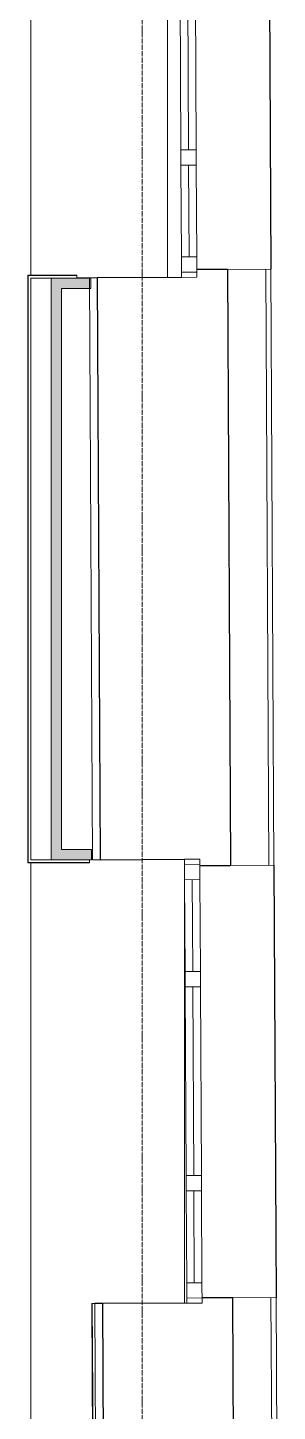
# Model space of a CAD drawing. Header units: millimetres. Extents: x -42533 to 645315, y 3457 to 82611.
# Drawn here: x 283097 to 284075, y 47752 to 53176 of the extents above; entities that cross this region are included whole.
import ezdxf

# ---------------------------------------------------------------- set-up
doc = ezdxf.new("R2010")
doc.units = ezdxf.units.MM
doc.linetypes.add('ADSK_Линия сетки', pattern=[25, 20, -2.5, 0, -2.5])
for name, color, linetype, lineweight in [('_ Окна', 7, 'Continuous', 9), ('Окна', 7, 'Continuous', 9), ('Оси', 253, 'Continuous', 9), ('Перекрытие', 7, 'Continuous', 18), ('Стены внутренние', 7, 'Continuous', 18), ('Стены наружные', 7, 'Continuous', 18), ('Стены несущие', 7, 'Continuous', 30), ('Стены отделка', 7, 'Continuous', 30), ('Стены штриховка', 7, 'Continuous', 9), ('ШТРИХОВКА', 252, 'Continuous', 15)]:
    doc.layers.add(name, color=color, linetype=linetype, lineweight=lineweight)

# ---------------------------------------------------------------- blocks, each defined once
blk = doc.blocks.new('План 3 этажа')
at = {"layer": 'Стены внутренние'}
for points in [[(3150.403, 23637.288), (3190.403, 23637.288), (3190.403, 25877.228), (3150.403, 25877.228), (3150.403, 23868.377)], [(3300.853, 25837.228), (3301.423, 25876.513), (3286.048, 25877.228), (3190.403, 25877.228), (3190.403, 25837.228), (3300.74, 25837.228)], [(3190.403, 23597.288), (3307.26, 23597.542), (3307.26, 23637.288), (3150.403, 23637.288), (3150.403, 23597.288)]]:
    blk.add_hatch(color=8, dxfattribs=at).paths.add_polyline_path(points)
at = {"layer": '_ Окна', "color": 8}
for p, q in [((3684.335, 27120.475), (3688.096, 26380.485)), ((3688.401, 26320.485), (3690.231, 25960.49)), ((3660.537, 25900.338), (3720.536, 25900.643)), ((3672.334, 23579.372), (3732.333, 23579.677)), ((3702.638, 23519.525), (3704.468, 23159.53)), ((3704.773, 23099.53), (3708.535, 22359.54)), ((3708.839, 22299.541), (3710.669, 21939.545)), ((3680.975, 21879.394), (3740.974, 21879.699))]:
    blk.add_line(p, q, dxfattribs=at)
at = {"layer": '_ Окна', "color": 8, "lineweight": 18}
for p, q in [((3658.097, 26380.332), (3718.096, 26380.637)), ((3658.402, 26320.333), (3658.097, 26380.332)), ((3718.096, 26380.637), (3718.401, 26320.638)), ((3718.401, 26320.638), (3658.402, 26320.333)), ((3720.231, 25960.642), (3660.232, 25960.338)), ((3660.232, 25960.338), (3660.638, 25880.339)), ((3720.638, 25880.644), (3720.231, 25960.642)), ((3660.638, 25880.339), (3720.638, 25880.644)), ((3672.232, 23599.371), (3732.231, 23599.676)), ((3672.639, 23519.372), (3672.232, 23599.371)), ((3732.231, 23599.676), (3732.638, 23519.677)), ((3732.638, 23519.677), (3672.639, 23519.372)), ((3674.469, 23159.377), (3734.468, 23159.682)), ((3674.774, 23099.378), (3674.469, 23159.377)), ((3734.468, 23159.682), (3734.773, 23099.683)), ((3734.773, 23099.683), (3674.774, 23099.378)), ((3678.535, 22359.387), (3738.534, 22359.692)), ((3678.84, 22299.388), (3678.535, 22359.387)), ((3738.534, 22359.692), (3738.839, 22299.693)), ((3738.839, 22299.693), (3678.84, 22299.388)), ((3740.669, 21939.698), (3680.67, 21939.393)), ((3680.67, 21939.393), (3681.076, 21859.394)), ((3741.076, 21859.699), (3740.669, 21939.698)), ((3681.076, 21859.394), (3741.076, 21859.699))]:
    blk.add_line(p, q, dxfattribs=at)
at = {"layer": 'Окна', "color": 8}
for p, q in [((3658.097, 26380.332), (3654.336, 27120.323)), ((3714.335, 27120.628), (3718.096, 26380.637)), ((3658.097, 26380.332), (3658.402, 26320.333)), ((3718.401, 26320.638), (3718.096, 26380.637)), ((3660.232, 25960.338), (3658.402, 26320.333)), ((3718.401, 26320.638), (3720.231, 25960.642)), ((3660.232, 25960.338), (3660.638, 25880.339)), ((3720.638, 25880.644), (3720.231, 25960.642)), ((3660.638, 25880.339), (3720.638, 25880.644)), ((3732.231, 23599.676), (3672.232, 23599.371)), ((3672.232, 23599.371), (3672.639, 23519.372)), ((3732.638, 23519.677), (3732.231, 23599.676)), ((3674.469, 23159.377), (3672.639, 23519.372)), ((3732.638, 23519.677), (3734.468, 23159.682)), ((3674.469, 23159.377), (3674.774, 23099.378)), ((3734.773, 23099.683), (3734.468, 23159.682)), ((3678.535, 22359.387), (3674.774, 23099.378)), ((3734.773, 23099.683), (3738.534, 22359.692)), ((3678.535, 22359.387), (3678.84, 22299.388)), ((3738.839, 22299.693), (3738.534, 22359.692)), ((3680.67, 21939.393), (3678.84, 22299.388)), ((3738.839, 22299.693), (3740.669, 21939.698)), ((3680.67, 21939.393), (3681.076, 21859.394)), ((3741.076, 21859.699), (3740.669, 21939.698)), ((3681.076, 21859.394), (3741.076, 21859.699))]:
    blk.add_line(p, q, dxfattribs=at)
at = {"layer": 'Оси', "color": 8, "linetype": 'ADSK_Линия сетки'}
blk.add_line((3506.908, -3523.688), (3506.908, 43515.246), dxfattribs=at)
at = {"layer": 'Перекрытие', "color": 8}
for p, q in [((3069.973, 31615.201), (3069.973, 25889.228)), ((3606.048, 25880.061), (3606.048, 27618.58)), ((3672.232, 21859.172), (3672.232, 23599.371)), ((3069.973, 23585.288), (3069.973, 20731.037)), ((3321.074, 21857.564), (3321.074, 21859.012)), ((3321.074, 21859.012), (3606.048, 21859.012))]:
    blk.add_line(p, q, dxfattribs=at)
at = {"layer": 'Стены внутренние', "color": 8}
blk.add_line((3351.081, 21857.717), (3351.074, 21859.012), dxfattribs=at)
at = {"layer": 'Стены наружные', "color": 8}
for p, q in [((4001.968, 27587.096), (4010.481, 25912.117)), ((4002.973, 27585.929), (4011.476, 25913.076)), ((4011.476, 25913.076), (4010.476, 25913.071)), ((4030.97, 21881.173), (4022.355, 23576.151)), ((4023.356, 23575.93), (4022.356, 23575.924)), ((4023.356, 23575.93), (4031.975, 21880.285)), ((4031.975, 21880.285), (4030.975, 21880.28))]:
    blk.add_line(p, q, dxfattribs=at)
at = {"layer": 'Стены несущие', "color": 8}
for p, q in [((3660.638, 25880.339), (3330.643, 25878.661)), ((3330.643, 25878.661), (3342.236, 23597.694)), ((3840.483, 25911.253), (3720.485, 25910.643)), ((3840.483, 25911.253), (3852.357, 23575.287)), ((3342.236, 23597.694), (3672.232, 23599.371)), ((3732.358, 23574.677), (3852.357, 23575.287)), ((3681.076, 21859.394), (3351.081, 21857.717)), ((3351.081, 21857.717), (3356.97, 20699.037)), ((3860.972, 21880.309), (3740.974, 21879.699)), ((3866.609, 20771.427), (3860.972, 21880.309))]:
    blk.add_line(p, q, dxfattribs=at)
at = {"layer": 'Стены отделка', "color": 8, "lineweight": 9}
for p, q in [((3057.973, 25887.228), (3057.973, 23587.288)), ((3250.588, 25889.228), (3059.973, 25889.228)), ((3069.973, 23597.288), (3069.973, 25877.228)), ((3069.973, 25877.228), (3305.43, 25877.228)), ((3150.403, 25877.228), (3150.403, 23597.288)), ((3250.644, 25878.255), (3250.588, 25889.228)), ((3330.643, 25878.661), (3250.644, 25878.255)), ((3312.237, 23597.542), (3300.643, 25878.509)), ((3305.43, 25837.228), (3305.43, 25877.228)), ((4010.481, 25912.117), (3840.483, 25911.253)), ((3990.482, 25912.015), (3990.492, 25910.016)), ((4022.355, 23576.151), (4010.481, 25912.117)), ((3190.403, 25837.228), (3305.43, 25837.228)), ((3190.403, 23637.288), (3190.403, 25837.228)), ((3307.26, 23597.288), (3069.973, 23597.288)), ((3307.26, 23637.288), (3190.403, 23637.288)), ((3300.299, 23585.288), (3300.238, 23597.288)), ((3307.26, 23597.288), (3307.26, 23637.288)), ((3312.237, 23597.542), (3342.236, 23597.694)), ((3059.973, 23585.288), (3300.299, 23585.288)), ((3852.357, 23575.287), (4022.355, 23576.151)), ((3351.081, 21857.717), (3309.081, 21857.503)), ((3309.081, 21857.503), (3314.868, 20719.037)), ((3321.081, 21857.564), (3321.086, 21856.564)), ((4030.97, 21881.173), (3860.972, 21880.309)), ((4010.97, 21881.071), (4010.975, 21880.071)), ((4035.747, 20941.427), (4030.97, 21881.173))]:
    blk.add_line(p, q, dxfattribs=at)
at = {"layer": 'Стены штриховка', "color": 8}
for p, q in [((3059.973, 25889.228), (3057.973, 25889.228)), ((3057.973, 25889.228), (3057.973, 25887.228)), ((3250.598, 25887.228), (3057.973, 25887.228)), ((3059.973, 25889.228), (3059.973, 23585.288)), ((3990.492, 25910.016), (4002.355, 23576.049)), ((3057.973, 23587.288), (3300.289, 23587.288)), ((3057.973, 23587.288), (3057.973, 23585.288)), ((3057.973, 23585.288), (3059.973, 23585.288)), ((3311.081, 21857.513), (3316.868, 20719.037)), ((4010.975, 21880.071), (4015.746, 20941.427)), ((3321.086, 21856.564), (3326.868, 20719.037))]:
    blk.add_line(p, q, dxfattribs=at)

msp = doc.modelspace()

# ---------------------------------------------------------------- block references
at = {"layer": 'ШТРИХОВКА'}
msp.add_blockref('План 3 этажа', (280039.2, 26316.4), dxfattribs=at)

doc.saveas('drawing.dxf')
